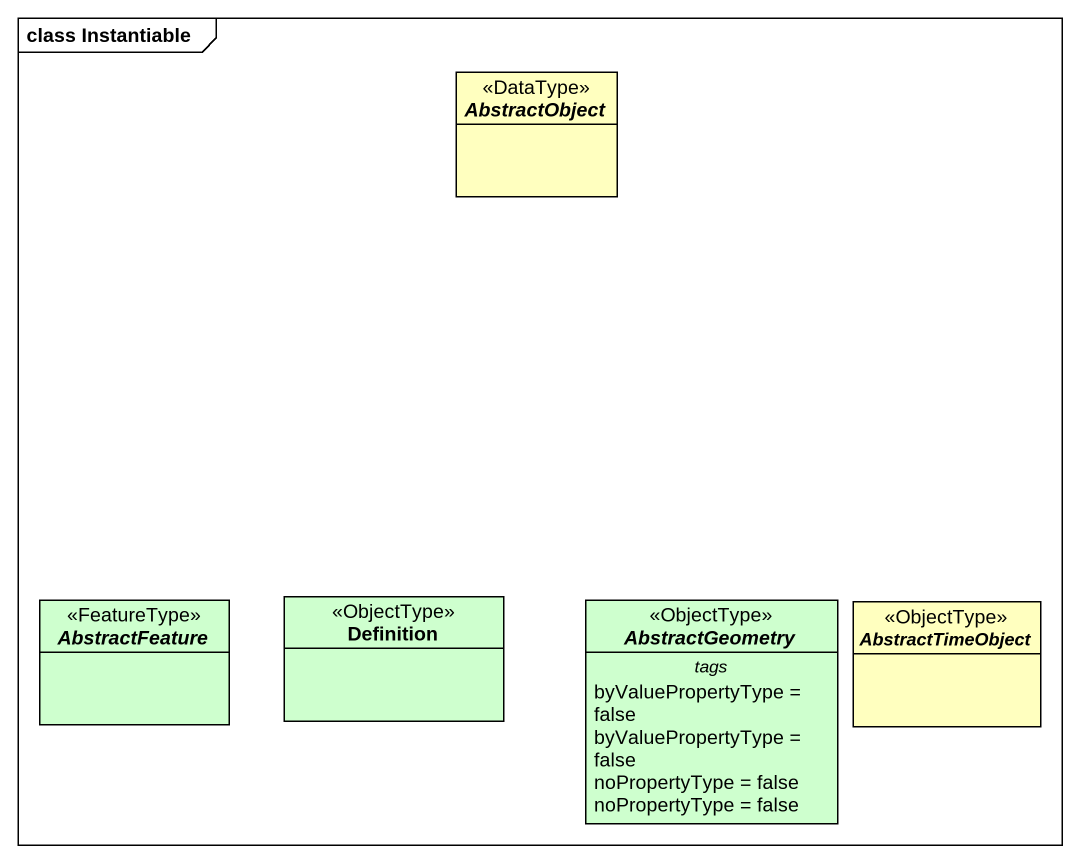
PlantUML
@startuml
mainframe class Instantiable
hide circle
hide empty members
abstract class AbstractObject <<DataType>> #FFFFBF
abstract class AbstractFeature <<FeatureType>> #CEFFCE
class Definition <<ObjectType>> #CEFFCE
abstract class AbstractGeometry <<ObjectType>> #CEFFCE {
  -- tags --
  byValuePropertyType = false
  byValuePropertyType = false
  noPropertyType = false
  noPropertyType = false
}
abstract class AbstractTimeObject <<ObjectType>> #FFFFBF
@enduml
